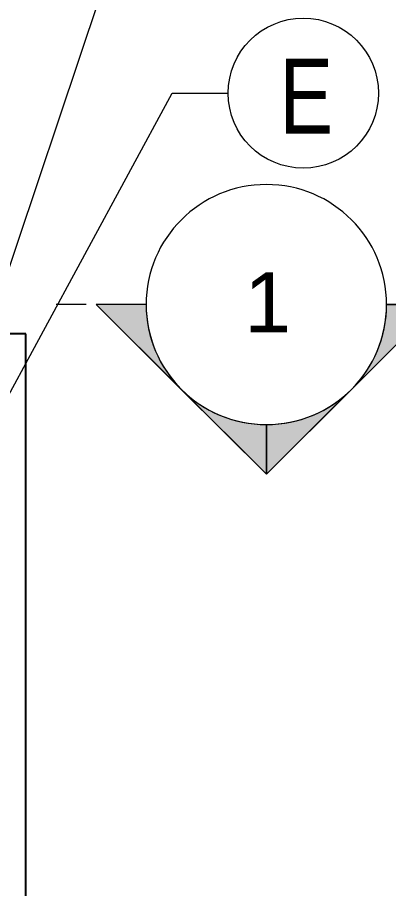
# Model space of a CAD drawing. Header units: millimetres. Extents: x 20 to 15200, y -2824 to 20808.
# Drawn here: x 2697 to 3314, y 6541 to 7992 of the extents above; entities that cross this region are included whole.
import ezdxf

# ---------------------------------------------------------------- set-up
doc = ezdxf.new("R2010")
doc.units = ezdxf.units.MM
for name, color, linetype, lineweight in [('A-WALL', 113, 'Continuous', 25), ('G-ANNO-SYMB', 111, 'Continuous', 9), ('S-RBAR-IDEN', 171, 'Continuous', 9)]:
    doc.layers.add(name, color=color, linetype=linetype, lineweight=lineweight)
doc.styles.add('Arial', font='arial.ttf', dxfattribs={"height": 100})
doc.styles.add('Nirmala UI Semilight', font='NirmalaS.ttf', dxfattribs={"width": 0.8, "height": 125})

# ---------------------------------------------------------------- blocks, each defined once
blk = doc.blocks.new('Detail View - M_Section Head - Filled SHOP DWG-1002450-Elevation Front 1')
at = {"layer": 'G-ANNO-SYMB'}
h = blk.add_hatch(color=256, dxfattribs=at)
edge = h.paths.add_edge_path()
edge.add_line((2828.3, 7514), (2911.2, 7514))
edge.add_arc((3111.2, 7514), 200, 180, 225)
edge.add_line((2969.7, 7372.6), (2828.3, 7514))
h = blk.add_hatch(color=256, dxfattribs=at)
edge = h.paths.add_edge_path()
edge.add_line((3394, 7514), (3252.6, 7372.6))
edge.add_arc((3111.2, 7514), 200, 315, 360)
edge.add_line((3311.2, 7514), (3394, 7514))
h = blk.add_hatch(color=256, dxfattribs=at)
edge = h.paths.add_edge_path()
edge.add_line((3111.2, 7231.2), (2969.7, 7372.6))
edge.add_arc((3111.2, 7514), 200, 225, 270)
edge.add_line((3111.2, 7314), (3111.2, 7231.2))
h = blk.add_hatch(color=256, dxfattribs=at)
edge = h.paths.add_edge_path()
edge.add_line((3111.2, 7231.2), (3111.2, 7314))
edge.add_arc((3111.2, 7514), 200, 270, 315)
edge.add_line((3252.6, 7372.6), (3111.2, 7231.2))
for p, q in [((3111.2, 7231.2), (2828.3, 7514)), ((2911.2, 7514), (2828.3, 7514)), ((2828.3, 7514), (2969.7, 7372.6)), ((2911.2, 7514), (2828.3, 7514)), ((3111.2, 7231.2), (3394, 7514)), ((3252.6, 7372.6), (3394, 7514)), ((3311.2, 7514), (3394, 7514)), ((3394, 7514), (3311.2, 7514)), ((2969.7, 7372.6), (3111.2, 7231.2)), ((3111.2, 7231.2), (3252.6, 7372.6)), ((3111.2, 7314), (3111.2, 7231.2)), ((3111.2, 7231.2), (3111.2, 7314))]:
    blk.add_line(p, q, dxfattribs=at)
for start, end in [(360, 180), (180, 360), (180, 225), (315, 0), (225, 270), (270, 315)]:
    blk.add_arc((3111.2, 7514), 200, start, end, dxfattribs=at)
blk = doc.blocks.new('M_Rebar Tag_rfa MARK - ARROW-794226-Elevation Front 1')
at = {"layer": 'S-RBAR-IDEN'}
blk.add_circle((3172.6, 8367.4), 125, dxfattribs=at)

msp = doc.modelspace()

# ---------------------------------------------------------------- linework, layer by layer
at = {"layer": 'A-WALL'}
for p, q in [((2711.2, 7465), (2621.2, 7465)), ((2711.2, 3690), (2711.2, 7465))]:
    msp.add_line(p, q, dxfattribs=at)
at = {"layer": 'G-ANNO-SYMB'}
msp.add_line((2811.2, 7514), (2761.6, 7514), dxfattribs=at)
at = {"layer": 'S-RBAR-IDEN'}
for p, q in [((2627.9, 7409.9), (2865, 8118.6)), ((2651.8, 7306.8), (2954.6, 7866.1)), ((2954.6, 7866.1), (3047.6, 7866.1))]:
    msp.add_line(p, q, dxfattribs=at)

# ---------------------------------------------------------------- block references
at = {"layer": 'G-ANNO-SYMB'}
msp.add_blockref('Detail View - M_Section Head - Filled SHOP DWG-1002450-Elevation Front 1', (0, 0), dxfattribs=at)
at = {"layer": 'S-RBAR-IDEN'}
msp.add_blockref('M_Rebar Tag_rfa MARK - ARROW-794226-Elevation Front 1', (0, -501.2), dxfattribs=at)

# ---------------------------------------------------------------- texts
at = {"layer": 'G-ANNO-SYMB', "insert": (3074.5, 7567.9), "char_height": 100, "width": 96.202, "attachment_point": 1, "style": 'Arial'}
msp.add_mtext('1', dxfattribs=at)
at = {"layer": 'S-RBAR-IDEN', "insert": (3133, 7923.8), "char_height": 125, "width": 86.582, "attachment_point": 1, "style": 'Nirmala UI Semilight'}
msp.add_mtext('E', dxfattribs=at)

doc.saveas('drawing.dxf')
